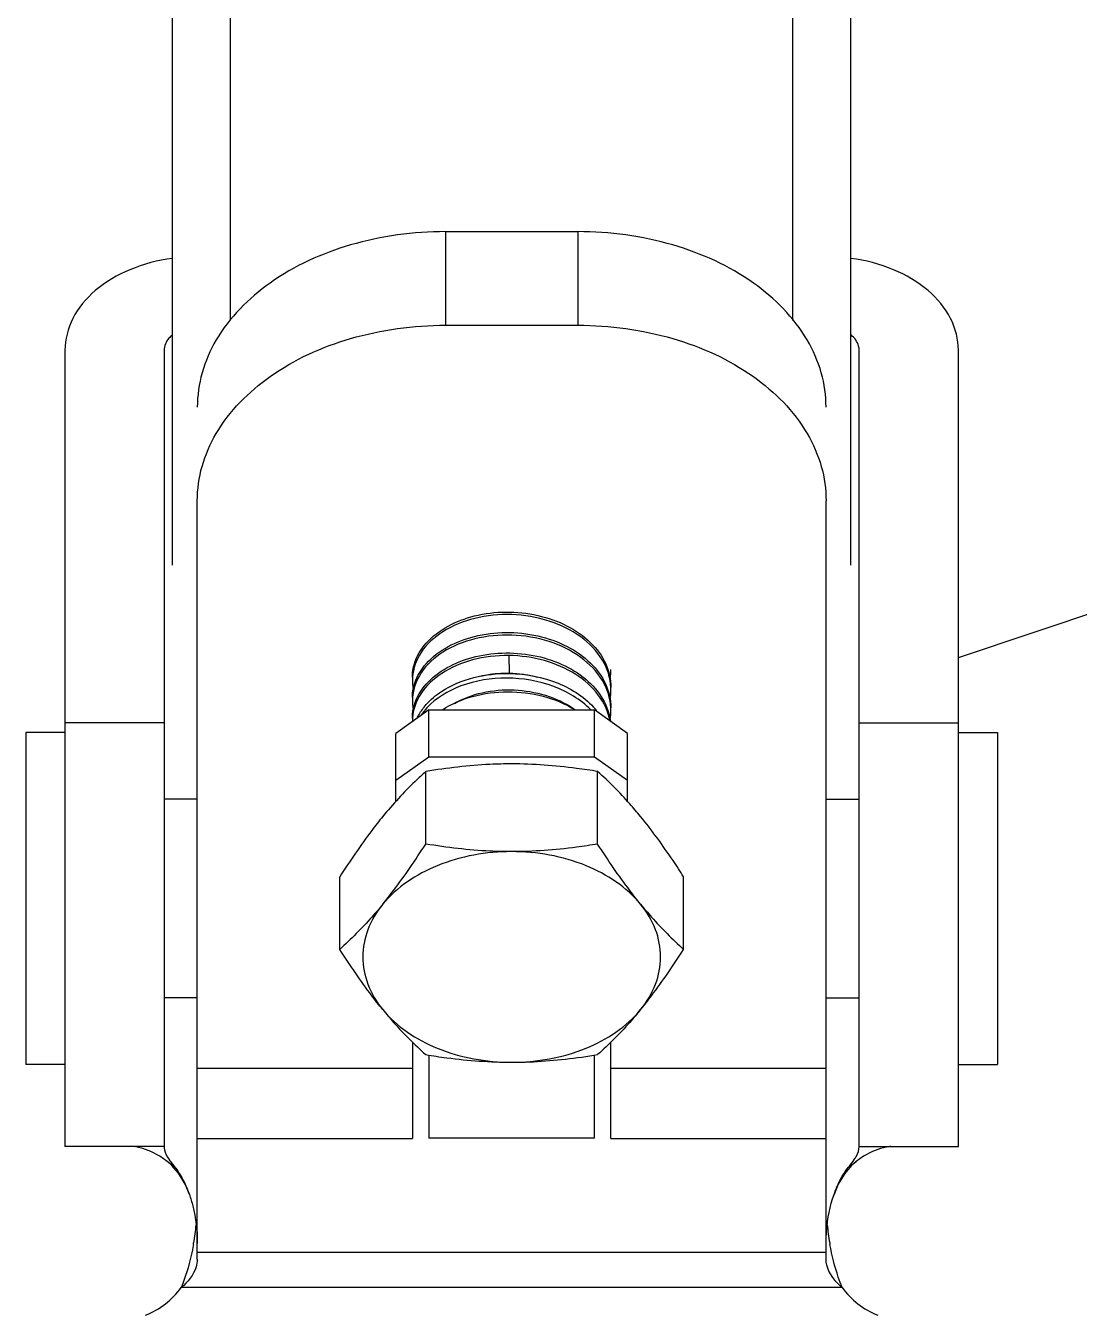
# Model space of a CAD drawing. Extents: x 27938 to 1507990, y 110129 to 923079.
# Drawn here: x 484219 to 484739, y 358411 to 359049 of the extents above; entities that cross this region are included whole.
import ezdxf

# ---------------------------------------------------------------- set-up
doc = ezdxf.new("R2010")
doc.units = 0
doc.header["$LTSCALE"] = 1000
doc.header["$MEASUREMENT"] = 0
doc.styles.get("Standard").update_dxf_attribs({"font": 'gbenor.shx', "bigfont": 'gbcbig.shx'})
doc.dimstyles.get("Standard").update_dxf_attribs({"dimtxt": 0.18, "dimasz": 0.18, "dimexe": 0.18, "dimexo": 0.0625, "dimgap": 0.09, "dimtad": 0, "dimtih": 1, "dimtoh": 1, "dimdec": 4, "dimzin": 0, "dimdsep": 46, "dimtxsty": 'Standard', "dimcen": 0.09, "dimadec": 0, "dimazin": 0, "dimtfac": 1, "dimtdec": 4, "dimtofl": 0, "dimtmove": 0, "dimatfit": 3, "dimfxl": 1, "dimtolj": 1, "dimtzin": 0, "dimarcsym": 0})

msp = doc.modelspace()

# ---------------------------------------------------------------- linework, layer by layer
for p, q in [((484291.13, 358782.23), (484291.13, 361352.6)), ((484626.41, 358782.23), (484626.41, 361352.6)), ((484319.75, 358903.12), (484319.75, 361068.15)), ((484597.79, 358903.12), (484597.79, 361068.15)), ((484426.06, 358947.03), (484426.06, 358900.77)), ((484426.06, 358947.03), (484491.48, 358947.03)), ((484491.48, 358947.03), (484491.48, 358900.77)), ((484426.06, 358900.77), (484491.48, 358900.77)), ((484237.98, 358888.39), (484237.98, 358494.77)), ((484287.04, 358888.39), (484287.04, 358494.77)), ((484630.5, 358494.77), (484630.5, 358888.39)), ((484679.56, 358494.77), (484679.56, 358888.39)), ((484303.4, 358439.06), (484303.4, 358814.04)), ((484614.14, 358439.06), (484614.14, 358814.04)), ((484457.32, 358737.51), (484457.55, 358728.84)), ((484457.55, 358728.84), (484457.55, 358728.65)), ((484417.88, 358710.6), (484401.53, 358699.04)), ((484417.88, 358687.47), (484417.88, 358710.6)), ((484417.88, 358710.6), (484499.66, 358710.6)), ((484499.66, 358687.47), (484499.66, 358710.6)), ((484516.01, 358699.04), (484499.66, 358710.6)), ((484287.04, 358704.17), (484237.98, 358704.17)), ((484630.5, 358704.17), (484679.56, 358704.17)), ((484237.98, 358699.52), (484218.62, 358699.52)), ((484218.62, 358699.52), (484218.62, 358535.35)), ((484401.53, 358665.45), (484401.53, 358699.04)), ((484516.01, 358665.45), (484516.01, 358699.04)), ((484679.56, 358699.52), (484698.92, 358699.52)), ((484698.92, 358699.52), (484698.92, 358535.35)), ((484401.53, 358675.91), (484417.88, 358687.47)), ((484417.88, 358687.47), (484499.66, 358687.47)), ((484499.66, 358687.47), (484516.01, 358675.91)), ((484416.28, 358644.32), (484416.28, 358680.18)), ((484501.26, 358644.32), (484501.26, 358680.18)), ((484303.4, 358666.5), (484287.04, 358666.5)), ((484614.14, 358666.5), (484630.5, 358666.5)), ((484373.79, 358592.28), (484373.79, 358628.14)), ((484543.75, 358592.28), (484543.75, 358628.14)), ((484303.4, 358568.37), (484287.04, 358568.37)), ((484614.14, 358568.37), (484630.5, 358568.37)), ((484409.7, 358546.43), (484409.7, 358498.85)), ((484507.83, 358498.86), (484507.83, 358546.43)), ((484417.88, 358539.99), (484417.88, 358498.88)), ((484499.66, 358498.88), (484499.66, 358540)), ((484237.98, 358535.35), (484218.62, 358535.35)), ((484303.4, 358533.59), (484409.7, 358533.59)), ((484507.83, 358533.59), (484614.14, 358533.59)), ((484679.56, 358535.35), (484698.92, 358535.35)), ((484287.04, 358494.77), (484237.98, 358494.77)), ((484303.4, 358498.86), (484409.7, 358498.86)), ((484499.66, 358498.88), (484417.88, 358498.88)), ((484507.83, 358498.86), (484614.14, 358498.86)), ((484630.5, 358494.77), (484679.56, 358494.77)), ((484292.26, 358484.67), (484288.57, 358487.47)), ((484625.28, 358484.67), (484628.97, 358487.47)), ((484614.14, 358442.51), (484303.4, 358442.51)), ((484622.06, 358425.16), (484295.48, 358425.16))]:
    msp.add_line(p, q)
for points in [[(484288.57, 358487.47), (484284.87, 358489.98), (484280.39, 358492.31), (484276.52, 358493.76), (484273.6, 358494.5), (484271.86, 358494.75), (484271.43, 358494.77)], [(484646.11, 358494.77), (484645.68, 358494.75), (484643.94, 358494.5), (484641.02, 358493.76), (484637.15, 358492.31), (484632.67, 358489.98), (484628.97, 358487.47)], [(484299.47, 358471.11), (484297.37, 358476.15), (484294.16, 358481.57), (484290.83, 358485.5), (484288.58, 358487.46)], [(484628.96, 358487.46), (484626.67, 358485.46), (484623.35, 358481.53), (484620.15, 358476.13), (484618.07, 358471.11)]]:
    msp.add_lwpolyline(points)
for centre, radius, start, end in [((484480.73, 358730.62), 27.1, 350.49826, 359.97077), ((484431.98, 358725.55), 22.28, 176.79531, 179.99774), ((484432.31, 358725.57), 22.61, 180.0486, 191.38893), ((484456.5, 358670.72), 58.13, 88.96287, 89.19864), ((484456.49, 358659.47), 69.18, 89.13991, 89.31671), ((484431.98, 358715.43), 22.28, 176.79481, 179.99775), ((484480.73, 358720.5), 27.1, 350.57751, 359.9713), ((484481.02, 358720.49), 26.81, 0.00153, 2.66808), ((484432.31, 358715.45), 22.6, 180.04798, 191.3296), ((484472.14, 358687), 36.87, 37.51951, 40.62392), ((484480.73, 358710.38), 27.1, 350.53849, 359.97102), ((484481.02, 358710.37), 26.81, 0.00154, 2.66785), ((484431.98, 358705.31), 22.28, 176.79416, 179.99777), ((484431.93, 358705.31), 22.22, 180.00024, 181.15233), ((484313.81, 358504.72), 29.33, 213.78825, 214.18873), ((484603.73, 358504.72), 29.33, 325.81127, 326.21175), ((484180.01, 358468.51), 123.45, 350.02794, 354.2434), ((484737.52, 358468.51), 123.44, 185.75095, 189.97214), ((484178.64, 358468.72), 124.83, 349.72994, 350.04434), ((484738.9, 358468.72), 124.83, 189.95566, 190.27006), ((484262.51, 358449.34), 40.89, 292.02431, 323.74846), ((484655.03, 358449.34), 40.89, 216.25154, 247.97569)]:
    msp.add_arc(centre, radius, start, end)
for points, knots in [([(484426.06, 358947.03), (484410.26, 358947.03), (484379.6, 358942.88), (484339.44, 358924.83), (484314.96, 358900.33), (484305.05, 358877.65), (484303.4, 358865.99), (484303.4, 358860.3)], [0, 0, 0, 0, 0.287429, 0.554303, 0.789052, 0.896403, 1, 1, 1, 1]), ([(484614.14, 358860.3), (484614.14, 358865.99), (484612.49, 358877.65), (484602.58, 358900.33), (484578.1, 358924.83), (484537.94, 358942.88), (484507.28, 358947.03), (484491.48, 358947.03)], [0, 0, 0, 0, 0.103597, 0.210948, 0.445697, 0.712571, 1, 1, 1, 1]), ([(484291.1, 358933.83), (484283.91, 358932.85), (484270.27, 358929.32), (484252.88, 358919.2), (484240.96, 358905.19), (484237.98, 358893.77), (484237.98, 358888.39)], [0, 0, 0, 0, 0.287892, 0.552013, 0.786654, 1, 1, 1, 1]), ([(484679.56, 358888.39), (484679.56, 358893.77), (484676.58, 358905.19), (484664.66, 358919.2), (484647.27, 358929.32), (484633.63, 358932.85), (484626.44, 358933.83)], [0, 0, 0, 0, 0.213346, 0.447987, 0.712108, 1, 1, 1, 1]), ([(484291.05, 358895.97), (484290.43, 358895.47), (484288.32, 358893.47), (484287.04, 358890.5), (484287.04, 358888.39)], [0, 0, 0, 0, 0.274002, 1, 1, 1, 1]), ([(484303.4, 358814.04), (484303.4, 358819.73), (484305.05, 358831.39), (484314.96, 358854.07), (484339.44, 358878.57), (484379.6, 358896.62), (484410.26, 358900.77), (484426.06, 358900.77)], [0, 0, 0, 0, 0.103597, 0.210948, 0.445697, 0.712571, 1, 1, 1, 1]), ([(484491.48, 358900.77), (484507.28, 358900.77), (484537.94, 358896.62), (484578.1, 358878.57), (484602.58, 358854.07), (484612.49, 358831.39), (484614.14, 358819.73), (484614.14, 358814.04)], [0, 0, 0, 0, 0.287429, 0.554303, 0.789052, 0.896403, 1, 1, 1, 1]), ([(484630.5, 358888.39), (484630.5, 358889.08), (484630.13, 358892), (484628.22, 358894.57), (484626.49, 358895.97)], [0, 0, 0, 0, 0.236834, 1, 1, 1, 1]), ([(484507.81, 358721.73), (484507.59, 358726.45), (484504.32, 358736.36), (484492.93, 358747.87), (484477.11, 358755.48), (484458.93, 358758.53), (484440.75, 358756.76), (484424.93, 358750.46), (484413.42, 358740.3), (484409.98, 358731.11), (484409.74, 358726.79)], [0, 0, 0, 0, 0.109411, 0.23076, 0.366309, 0.510386, 0.653207, 0.784895, 0.899597, 1, 1, 1, 1]), ([(484416.53, 358743.6), (484422.56, 358750.43), (484436.41, 358757.27), (484455.93, 358759.59), (484471.67, 358757.96), (484486.13, 358752.87), (484497.95, 358744.72), (484505.9, 358734.07), (484507.83, 358725.72), (484507.83, 358721.75)], [0, 0, 0, 0, 0.241317, 0.379461, 0.520014, 0.655792, 0.781306, 0.894819, 1, 1, 1, 1]), ([(484416.52, 358733.47), (484422.55, 358740.3), (484436.4, 358747.15), (484455.92, 358749.48), (484471.66, 358747.84), (484486.12, 358742.75), (484497.95, 358734.6), (484505.9, 358723.95), (484507.83, 358715.6), (484507.83, 358711.63)], [0, 0, 0, 0, 0.241302, 0.379446, 0.520006, 0.655788, 0.781304, 0.89482, 1, 1, 1, 1]), ([(484409.7, 358726.81), (484409.7, 358729.77), (484410.98, 358735.97), (484414.42, 358741.22), (484416.53, 358743.6)], [0, 0, 0, 0, 0.48237, 1, 1, 1, 1]), ([(484507.81, 358711.62), (484507.59, 358716.33), (484504.32, 358726.24), (484492.93, 358737.75), (484477.11, 358745.36), (484458.93, 358748.41), (484440.75, 358746.64), (484424.93, 358740.34), (484413.42, 358730.18), (484409.98, 358720.99), (484409.74, 358716.67)], [0, 0, 0, 0, 0.109411, 0.23076, 0.366314, 0.510391, 0.653213, 0.784895, 0.899597, 1, 1, 1, 1]), ([(484457.32, 358737.51), (484451.31, 358737.58), (484439.68, 358736.23), (484424.36, 358729.83), (484413.27, 358719.76), (484409.98, 358710.78), (484409.74, 358706.55)], [0, 0, 0, 0, 0.291821, 0.560232, 0.794326, 1, 1, 1, 1]), ([(484416.52, 358723.35), (484422.3, 358729.9), (484435.42, 358736.62), (484454.09, 358739.28), (484469.29, 358738.16), (484483.52, 358733.81), (484495.52, 358726.54), (484504.17, 358716.84), (484507.07, 358708.98), (484507.59, 358705.14)], [0, 0, 0, 0, 0.238806, 0.375378, 0.515068, 0.651187, 0.778286, 0.893865, 1, 1, 1, 1]), ([(484507.35, 358705.27), (484506.5, 358709.77), (484502.18, 358718.9), (484490.38, 358729.18), (484474.85, 358735.82), (484463.25, 358737.43), (484457.32, 358737.51)], [0, 0, 0, 0, 0.215857, 0.456017, 0.721227, 1, 1, 1, 1]), ([(484409.7, 358716.69), (484409.7, 358719.65), (484410.98, 358725.84), (484414.42, 358731.09), (484416.52, 358733.47)], [0, 0, 0, 0, 0.482394, 1, 1, 1, 1]), ([(484409.7, 358706.57), (484409.7, 358709.53), (484410.98, 358715.72), (484414.42, 358720.97), (484416.52, 358723.35)], [0, 0, 0, 0, 0.482388, 1, 1, 1, 1]), ([(484416.51, 358713.22), (484418.7, 358715.71), (484430.18, 358725.31), (484445.84, 358728.79), (484457.32, 358728.65)], [0, 0, 0, 0, 0.224306, 1, 1, 1, 1]), ([(484497.92, 358710.67), (484492.82, 358715.79), (484479.35, 358723.73), (484456.54, 358727.61), (484434.25, 358724.15), (484421.4, 358716.53), (484416.88, 358711.63)], [0, 0, 0, 0, 0.245715, 0.512956, 0.773315, 1, 1, 1, 1]), ([(484443.34, 358727.31), (484444.46, 358727.58), (484449.05, 358728.54), (484453.77, 358728.9), (484457.31, 358728.85)], [0, 0, 0, 0, 0.245441, 1, 1, 1, 1]), ([(484457.53, 358728.65), (484465.78, 358728.52), (484481.56, 358725.58), (484495.28, 358716.66), (484500.12, 358711.01)], [0, 0, 0, 0, 0.525716, 1, 1, 1, 1]), ([(484424.51, 358710.7), (484429.06, 358713.66), (484439.69, 358718.14), (484462.43, 358721.05), (484480.49, 358716.7), (484490.25, 358710.61)], [0, 0, 0, 0, 0.237857, 0.495496, 1, 1, 1, 1]), ([(484430.47, 358713.85), (484434.71, 358716.31), (484444.48, 358719.88), (484464.96, 358721.59), (484480.95, 358717.01), (484489.42, 358711.18)], [0, 0, 0, 0, 0.239537, 0.497847, 1, 1, 1, 1]), ([(484412.07, 358706.6), (484412.35, 358707.18), (484413.59, 358709.54), (484415.18, 358711.71), (484416.51, 358713.22)], [0, 0, 0, 0, 0.243018, 1, 1, 1, 1]), ([(484416.28, 358680.18), (484414.5, 358678.59), (484406.97, 358671.61), (484400.01, 358664.02), (484395.03, 358657.91)], [0, 0, 0, 0, 0.2325, 1, 1, 1, 1]), ([(484458.77, 358683.93), (484455.19, 358683.93), (484440.96, 358683.59), (484426.79, 358681.91), (484416.28, 358680.18)], [0, 0, 0, 0, 0.251248, 1, 1, 1, 1]), ([(484501.26, 358680.18), (484497.77, 358680.76), (484483.7, 358682.87), (484469.46, 358683.93), (484458.77, 358683.93)], [0, 0, 0, 0, 0.248681, 1, 1, 1, 1]), ([(484522.51, 358657.91), (484520.76, 358660.05), (484514.12, 358667.88), (484506.85, 358675.17), (484501.26, 358680.18)], [0, 0, 0, 0, 0.268858, 1, 1, 1, 1]), ([(484395.03, 358657.91), (484393.2, 358655.67), (484385.68, 358646.07), (484378.82, 358635.96), (484373.79, 358628.14)], [0, 0, 0, 0, 0.237123, 1, 1, 1, 1]), ([(484543.75, 358628.14), (484542.03, 358630.82), (484535.34, 358641.02), (484528.2, 358650.93), (484522.51, 358657.91)], [0, 0, 0, 0, 0.261287, 1, 1, 1, 1]), ([(484395.03, 358614.55), (484396.86, 358616.79), (484404.39, 358626.39), (484411.24, 358636.5), (484416.28, 358644.32)], [0, 0, 0, 0, 0.237123, 1, 1, 1, 1]), ([(484458.77, 358640.57), (484446.28, 358640.57), (484422.6, 358636.5), (484401.99, 358623.06), (484395.03, 358614.55)], [0, 0, 0, 0, 0.531659, 1, 1, 1, 1]), ([(484458.77, 358640.57), (484455.19, 358640.57), (484440.96, 358640.91), (484426.79, 358642.59), (484416.28, 358644.32)], [0, 0, 0, 0, 0.251248, 1, 1, 1, 1]), ([(484501.26, 358644.32), (484497.77, 358643.74), (484483.7, 358641.63), (484469.46, 358640.57), (484458.77, 358640.57)], [0, 0, 0, 0, 0.248681, 1, 1, 1, 1]), ([(484522.51, 358614.55), (484515.55, 358623.06), (484494.94, 358636.5), (484471.25, 358640.57), (484458.77, 358640.57)], [0, 0, 0, 0, 0.468341, 1, 1, 1, 1]), ([(484522.51, 358614.55), (484520.68, 358616.79), (484513.15, 358626.39), (484506.3, 358636.5), (484501.26, 358644.32)], [0, 0, 0, 0, 0.237123, 1, 1, 1, 1]), ([(484395.03, 358614.55), (484393.29, 358612.41), (484386.65, 358604.58), (484379.38, 358597.28), (484373.79, 358592.28)], [0, 0, 0, 0, 0.268858, 1, 1, 1, 1]), ([(484395.03, 358614.55), (484391.97, 358610.79), (484386.99, 358602.57), (484384.29, 358588.52), (484386.99, 358574.48), (484391.97, 358566.26), (484395.03, 358562.5)], [0, 0, 0, 0, 0.257487, 0.5, 0.742513, 1, 1, 1, 1]), ([(484522.51, 358614.55), (484524.25, 358612.41), (484530.89, 358604.58), (484538.16, 358597.28), (484543.75, 358592.28)], [0, 0, 0, 0, 0.268858, 1, 1, 1, 1]), ([(484522.51, 358562.5), (484525.57, 358566.26), (484530.55, 358574.48), (484533.25, 358588.52), (484530.55, 358602.57), (484525.57, 358610.79), (484522.51, 358614.55)], [0, 0, 0, 0, 0.257487, 0.5, 0.742513, 1, 1, 1, 1]), ([(484395.03, 358562.5), (484393.2, 358564.74), (484385.68, 358574.34), (484378.82, 358584.45), (484373.79, 358592.28)], [0, 0, 0, 0, 0.237123, 1, 1, 1, 1]), ([(484522.51, 358562.5), (484524.34, 358564.74), (484531.86, 358574.34), (484538.72, 358584.45), (484543.75, 358592.28)], [0, 0, 0, 0, 0.237123, 1, 1, 1, 1]), ([(484395.03, 358562.5), (484396.78, 358560.37), (484403.42, 358552.54), (484410.69, 358545.24), (484416.28, 358540.24)], [0, 0, 0, 0, 0.268858, 1, 1, 1, 1]), ([(484395.03, 358562.5), (484401.99, 358553.99), (484422.6, 358540.55), (484446.28, 358536.48), (484458.77, 358536.48)], [0, 0, 0, 0, 0.468341, 1, 1, 1, 1]), ([(484458.77, 358536.48), (484471.25, 358536.48), (484494.94, 358540.55), (484515.55, 358553.99), (484522.51, 358562.5)], [0, 0, 0, 0, 0.531659, 1, 1, 1, 1]), ([(484522.51, 358562.5), (484520.76, 358560.37), (484514.12, 358552.54), (484506.85, 358545.24), (484501.26, 358540.24)], [0, 0, 0, 0, 0.268858, 1, 1, 1, 1]), ([(484416.28, 358540.24), (484419.77, 358539.66), (484433.84, 358537.55), (484448.08, 358536.48), (484458.77, 358536.48)], [0, 0, 0, 0, 0.248681, 1, 1, 1, 1]), ([(484458.77, 358536.48), (484462.34, 358536.48), (484476.57, 358536.82), (484490.75, 358538.5), (484501.26, 358540.24)], [0, 0, 0, 0, 0.251248, 1, 1, 1, 1]), ([(484287.04, 358494.77), (484287.04, 358494.27), (484287.29, 358491.97), (484288.45, 358489.89), (484289.44, 358488.41)], [0, 0, 0, 0, 0.222245, 1, 1, 1, 1]), ([(484628.1, 358488.41), (484628.47, 358488.96), (484629.68, 358490.88), (484630.5, 358493.15), (484630.5, 358494.77)], [0, 0, 0, 0, 0.289589, 1, 1, 1, 1]), ([(484289.55, 358488.24), (484289.74, 358487.96), (484290.61, 358486.73), (484291.53, 358485.56), (484292.26, 358484.67)], [0, 0, 0, 0, 0.231104, 1, 1, 1, 1]), ([(484625.28, 358484.67), (484625.53, 358484.98), (484626.47, 358486.14), (484627.38, 358487.34), (484627.99, 358488.24)], [0, 0, 0, 0, 0.26918, 1, 1, 1, 1]), ([(484292.26, 358484.67), (484292.94, 358483.83), (484295.95, 358479.66), (484298.13, 358474.93), (484299.47, 358471.11)], [0, 0, 0, 0, 0.210146, 1, 1, 1, 1]), ([(484618.07, 358471.11), (484618.55, 358472.49), (484620.42, 358477.27), (484622.97, 358481.82), (484625.28, 358484.67)], [0, 0, 0, 0, 0.285604, 1, 1, 1, 1]), ([(484299.47, 358471.11), (484300.12, 358469.25), (484302.45, 358461.38), (484303.4, 358453.11), (484303.4, 358446.87)], [0, 0, 0, 0, 0.239548, 1, 1, 1, 1]), ([(484614.14, 358446.87), (484614.14, 358448.99), (484614.47, 358457.18), (484616.06, 358465.36), (484618.07, 358471.11)], [0, 0, 0, 0, 0.257456, 1, 1, 1, 1]), ([(484301.47, 358446.46), (484301.14, 358444.61), (484299.66, 358437.38), (484297.52, 358430.27), (484295.48, 358425.16)], [0, 0, 0, 0, 0.255037, 1, 1, 1, 1]), ([(484622.06, 358425.16), (484621.39, 358426.82), (484618.86, 358433.76), (484617.06, 358440.96), (484616.06, 358446.46)], [0, 0, 0, 0, 0.242689, 1, 1, 1, 1]), ([(484303.4, 358439.06), (484303.4, 358437.8), (484302.4, 358432.37), (484298.69, 358427.83), (484295.48, 358425.16)], [0, 0, 0, 0, 0.231026, 1, 1, 1, 1]), ([(484622.06, 358425.16), (484620.95, 358426.08), (484617.08, 358429.79), (484614.14, 358435.09), (484614.14, 358439.06)], [0, 0, 0, 0, 0.266, 1, 1, 1, 1])]:
    msp.add_open_spline(points, degree=3, knots=knots)
for points in [[(484457.55, 358728.84), (484462.24, 358728.76), (484466.97, 358728.11), (484471.5, 358726.89)], [(484416.88, 358711.63), (484415.85, 358710.51), (484414.89, 358709.32), (484414.04, 358708.06)]]:
    msp.add_open_spline(points, degree=3)

# ---------------------------------------------------------------- leaders
msp.add_leader([(484679.56, 358736.58), (485558.7, 359030.53)], dimstyle='Standard', override={"dimgap": 20})

doc.saveas('drawing.dxf')
